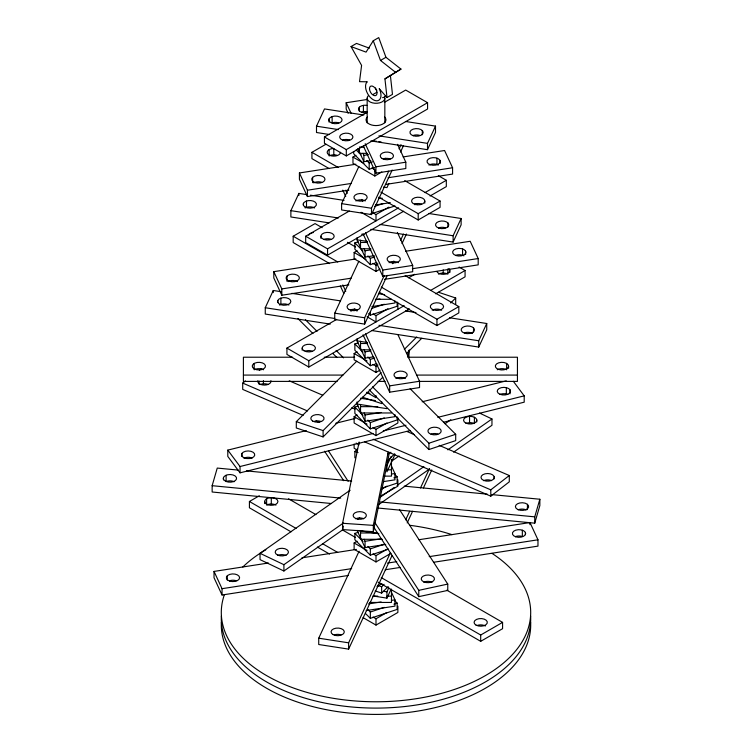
<?xml version="1.0" encoding="UTF-8"?>
<svg xmlns="http://www.w3.org/2000/svg" width="752" height="752" viewBox="0 0 752 752"><rect width="100%" height="100%" fill="white"/><g stroke="black" fill="none" stroke-linecap="round" stroke-linejoin="round"><path stroke-width="1.13" d="M389.386 452.704L373.312 531.683L342.583 529.596L342.583 523.279L359.118 442.016M342.583 529.596L343.288 526.165M373.312 531.683L373.312 525.366L388.22 452.112M407.546 357.115L408.947 350.244M408.712 357.708L409.417 350.065M331.369 503.52L212.149 492.005L212.149 485.689L217.253 468.073L238.299 470.103M378.124 508.042L534.747 523.166L534.747 516.85L539.851 499.234L491.93 494.609M534.747 523.166L539.851 505.551L539.851 499.234M329.216 134.476L316.498 132.512L316.498 126.195L324.497 108.937L363.818 115.018M329.122 222.883L290.874 216.971L290.874 210.654L298.882 193.396L306.995 194.655M330.231 324.103L265.259 314.054L265.259 307.737L273.267 290.488L281.389 291.738M392.177 170.027L371.497 214.583L341.605 209.958L341.605 203.642L358.845 166.512M371.497 214.583L371.497 208.266L388.728 171.136M399.068 148.858L401.032 144.61M400.543 151.989L403.495 145.625M388.822 183.554L386.942 187.615L383.492 187.088M387.252 275.354L364.635 324.103L334.743 319.478L334.743 313.161L358.845 261.235M370.839 140.915L427.503 149.686L427.503 143.369L435.502 126.11L405.441 121.467M427.503 149.686L435.502 132.427L435.502 126.11M364.635 324.103L364.635 317.786L384.3 275.401M400.534 240.433L403.486 234.069M392.666 263.698L393.644 261.583M402.01 243.563L406.437 234.032M370.839 229.341L453.118 242.069L453.118 235.752L461.126 218.494L428.678 213.474M453.118 242.069L461.126 224.81L461.126 218.494M391.181 456.37L386.942 465.507L386.942 471.824L394.95 454.565M391.924 555.813L348.618 649.126L318.726 644.511L318.726 638.194L359.089 551.235M371.996 330.57L478.733 347.076L478.733 340.759L486.741 323.51L449.611 317.767M478.733 347.076L486.741 329.827L486.741 323.51M348.618 649.126L348.618 642.819L390.448 552.673M405.704 519.801L409.643 511.313M420.471 487.982L429.336 468.9M407.189 522.931L412.594 511.266M423.423 487.935L431.789 469.906M373.142 595.998L386.942 598.131L386.942 591.815L388.822 587.763M386.942 598.131L391.181 589.004M390.41 75.717L392.478 94.367L387.007 97.525L384.939 78.875L400.966 69.09L385.945 57.293L378.735 37.6L373.265 40.758L366.055 52.123L351.034 46.577L356.504 43.419L369.373 48.175M382.768 377.241L323.097 436.912L296.307 427.982L296.307 421.665L356.805 361.167M406.522 311.441L409.013 308.959M323.097 436.912L323.097 430.595L381.114 372.588M404.313 349.379L416.749 336.952M450.721 302.971L455.693 297.999L438.548 292.284M406.804 353.214L421.722 338.297M354.869 457.836L354.869 451.52L357.313 449.076M388.173 453.935L389.809 452.309M386.547 461.878L394.687 453.738M375.229 590.94L381.659 593.084L381.659 586.767L384.103 584.323M381.659 593.084L388.173 586.569M303.122 415.395L242.717 389.404L242.717 383.088L245.49 380.944M259.365 370.2L261.207 368.762M364.598 441.856L490.793 496.16L490.793 489.843L509.283 475.518L439.177 445.353M490.793 496.16L509.283 481.835L509.283 475.518M343.354 529.37L283.908 571.003L260.042 559.638L260.042 553.322L350.159 490.201M391.388 461.324L399.058 455.956M445.081 423.724L450.833 419.691M283.908 571.003L283.908 564.686L343.354 523.054M379.788 497.533L394.17 487.465M397.047 485.444L423.893 466.644M447.863 449.856L491.958 418.967L479.503 413.045M357.736 519.294L359.653 517.949M378.829 504.517L429.646 468.928M453.616 452.149L491.958 425.284L491.958 418.967M384.939 78.875L400.966 69.09M373.265 40.758L380.484 60.451L385.945 57.293M373.265 94.348L376.912 92.242M384.357 102.385L405.695 90.061L427.568 102.695L427.568 109.012L346.305 155.927L324.432 143.294L324.432 136.977L367.089 112.349M329.132 168.57L311.93 158.634L311.93 152.318L325.851 144.281M324.432 136.977L346.305 149.61L427.568 102.695M381.809 171.992L374.844 176.015L352.97 163.381L352.97 157.065L355.95 155.344M329.62 263.585L293.177 242.539L293.177 236.231L315.05 223.598L322.138 227.687M403.692 211.218L327.552 255.172L305.679 242.539L305.679 236.222L349.323 211.03M373.02 212.854L376 214.574L388.925 207.11M305.679 236.222L327.552 248.856L398.616 207.834M425.002 192.597L446.321 180.292L446.321 186.609L430.078 195.981M414.85 204.77L416.881 203.604M380.747 192.051L418.197 213.671L440.07 201.038L440.07 207.355L418.197 219.988L378.726 197.203M379.976 269.113L376 271.416L354.126 258.782L354.126 252.465L357.106 250.745M373.02 263.379L376 265.099L377.993 263.952M390.918 262.805L393.898 261.076M409.267 309.053L308.799 367.051L286.926 354.418L286.926 348.101L336.652 319.393M350.855 311.196L354.916 308.846M408.693 277.798L414.784 274.283M373.02 313.904L376 315.624L387.938 308.734M286.926 348.101L308.799 360.734L404.191 305.66M430.576 290.432L465.074 270.513L465.074 276.83L435.643 293.816M379.976 370.172L376 372.466L354.126 359.832L354.126 353.515L357.106 351.795M381.264 287.085L436.95 319.233L458.823 306.6L458.823 312.917L436.95 325.55L379.234 292.227M373.02 364.429L376 366.149L377.993 365.002M397.874 417.727L397.874 422.991L376 435.624L354.126 422.991L354.126 416.674L357.106 414.954M291.015 531.814L249.42 507.797L249.42 501.481L259.365 495.747M373.02 427.578L376 429.307L386.942 422.991M387.938 453.992L390.918 452.272M381.969 489.016L386.942 486.149M379.976 496.48L397.874 486.149L397.874 479.832M390.918 553.322L376 561.932L354.126 549.298L354.126 542.982L357.106 541.261M373.02 553.895L376 555.615L386.942 549.298M376.996 586.626L381.969 583.749M373.02 617.054L376 618.774L386.942 612.457M363.075 617.627L376 625.091L397.874 612.457L397.874 606.14M381.292 577.621L480.697 635.017L502.58 622.383L502.58 628.7L480.697 641.324L378.247 582.18M366.741 160.505L369.185 162.949L372.4 161.877M353.713 151.688L353.713 153.793L369.185 169.266L374.543 167.48M374.628 206.396L383.2 203.538M370.341 214.141L394.988 205.926M376.771 262.523L370.341 264.666L354.869 249.194L354.869 242.887L358.084 241.815M367.897 255.906L370.341 258.35L374.628 256.921M371.413 308.517L384.272 304.231M368.706 313.565L370.341 315.191L397.131 306.261L397.131 302.05M376.771 363.573L370.341 365.716L354.869 350.244L354.869 343.937L358.084 342.865M367.897 356.956L370.341 359.4L374.628 357.971M397.131 416.787L397.131 419.945L370.341 428.875L354.869 413.403L354.869 407.086L358.084 406.014M367.897 420.114L370.341 422.558L384.272 417.915M372.55 386.876L428.903 443.229L455.693 434.299L455.693 440.616L428.903 449.546L369.232 389.874M393.916 477.858L397.131 476.787L397.131 483.104L382.129 488.104M388.558 549.11L370.341 555.183L354.869 539.72L354.869 533.403L358.084 532.331M367.897 546.431L370.341 548.875L384.272 544.222M367.897 609.581L370.341 612.025L384.272 607.381M393.916 604.166L397.131 603.095L397.131 609.411L370.341 618.341L365.453 613.463M410.536 430.445L240.038 472.839L227.8 456.426L227.8 450.119L306.224 430.614M335.777 423.263L355.104 418.46M422.163 401.784L506.284 380.869M227.8 450.119L240.038 466.522L373.03 433.453M383.257 430.905L405.986 425.256M437.814 417.341L524.2 395.862L524.2 402.179L443.501 422.248M374.872 522.537L418.779 590.348L447.76 584.088L447.76 590.405L418.779 596.656L374.233 527.876M348.138 113.251L346.183 109.049L346.183 102.742L366.873 99.537M362.962 153.342L363.902 155.373L368.499 154.658M357.783 148.492L363.902 161.689L370.802 160.618M383.445 158.663L385.748 158.305M348.9 190.115L307.427 196.535L299.418 179.277L299.418 172.96L355.865 164.227M403.1 156.924L444.573 150.513L452.582 167.762L452.582 174.079L385.767 184.419M365.199 143.707L375.925 166.822L405.817 162.206L405.817 168.514L375.925 173.139L363.254 145.822M299.418 172.96L307.427 190.218L351.203 183.45M388.07 177.745L452.582 167.762M375.408 204.967L390.344 202.655M364.118 248.743L365.058 250.773L370.811 249.89M361.289 248.968L365.058 257.09L374.261 255.671M348.815 284.867L281.812 295.235L273.803 277.977L273.803 271.66L355.818 258.97M405.497 251.29L470.188 241.279L478.197 258.538L478.197 264.854L384.629 279.33M365.5 232.782L382.796 270.034L412.679 265.409L412.679 271.726L382.796 276.351L363.037 233.778M273.803 271.66L281.812 288.918L351.118 278.193M412.35 268.718L478.197 258.538M375.408 299.7L380.004 298.986M371.958 306.553L394.95 302.99L394.95 300.885M364.118 349.793L365.058 351.823L370.811 350.94M357.05 338.776L357.05 340.882L365.058 358.14L373.105 356.899M365.491 333.813L389.658 385.87L419.541 381.255L419.541 387.562L389.658 392.187L363.028 334.819M364.118 412.951L365.058 414.982L381.151 412.491M357.05 401.935L357.05 404.04L365.058 421.299L394.95 416.674L394.95 414.568M391.501 474.051L394.95 473.516L394.95 479.832L383.454 481.609M364.118 539.269L365.058 541.29L381.151 538.808M357.05 530.357L365.058 547.606L385.748 544.41M348.176 575.487L222.037 595.001L214.029 577.743L214.029 571.426L268.417 563.013M301.984 557.824L356.373 549.411M418.864 539.739L529.963 522.555L537.971 539.804L537.971 546.121L433.819 562.233M214.029 571.426L222.037 588.684L351.654 568.634M387.524 563.079L396.783 561.65M429.185 556.64L537.971 539.804M385.212 569.753L400.252 567.431M368.508 603.912L381.151 601.957M391.501 600.359L394.95 599.823L394.95 606.14L366.215 610.586M359.371 147.054L363.959 147.054M367.399 153.361L359.371 153.361L359.371 148.106M378.867 198.246L382.298 198.246M360.528 242.454L367.408 242.454M370.839 248.771L360.528 248.771L360.528 240.217M375.427 299.296L391.472 299.296M360.528 343.504L367.408 343.504M370.839 349.821L360.528 349.821L360.528 341.267M292.584 357.219L243.404 357.219L243.404 381.396L337.093 381.396M324.206 357.219L354.653 357.219M408.524 357.219L517.442 357.219L517.442 381.396L419.071 381.396M243.404 375.079L342.94 375.079M416.721 375.079L517.442 375.079M378.077 381.396L385.109 381.396M360.528 406.663L377.72 406.663M391.472 412.97L360.528 412.97L360.528 404.426M386.885 469.812L391.472 469.812M383.445 476.129L391.472 476.129L391.472 459.387M360.528 532.971L377.72 532.971M382.298 539.287L360.528 539.287L360.528 530.733M373.133 596.129L377.72 596.129M386.885 596.129L391.472 596.129M369.702 602.446L391.472 602.446L391.472 589.427M342.583 523.279L373.312 525.366M246.477 470.893L351.673 481.054M404.266 486.14L487.249 494.158M212.149 485.689L340.722 498.106M380.456 501.951L534.747 516.85M316.498 126.195L338.466 129.598M378.933 135.858L427.503 143.369M374.289 140.962L376.583 141.32M378.886 141.677L381.189 142.034M414.954 204.046L417.257 204.403M310.473 195.191L344.078 200.389M341.605 203.642L371.497 208.266M290.874 210.654L338.391 218.005M380.108 224.453L453.118 235.752M361.656 234.229L363.949 234.586M357.05 237.726L357.05 239.832L367.399 241.439M378.895 293.741L384.639 294.624M291.832 293.355L340.562 300.894M405.525 310.943L415.969 312.559M334.743 313.161L364.635 317.786M265.259 307.737L334.875 318.51M378.961 325.325L478.733 340.759M357.05 340.882L367.399 342.489M360.499 398.259L375.445 400.572M357.05 404.04L386.942 408.665M358.206 530.536L378.895 533.732M383.492 591.288L386.942 591.815M318.726 638.194L348.618 642.819M366.656 392.29L369.871 393.362M362.37 397.178L381.659 403.608L381.659 401.502M296.307 421.665L323.097 430.595M354.869 451.52L358.084 452.591M377.372 585.338L381.659 586.767M289.257 380.832L322.693 395.223M351.814 407.753L355.047 409.144M406.813 431.422L414.371 434.675M242.717 383.088L307.436 410.94M373.227 439.253L490.793 489.843M316.066 420.97L319.299 422.361M260.042 553.322L283.908 564.686M438.369 175.695L446.321 180.292M404.651 180.593L440.07 201.038M352.97 157.065L363.902 163.381M371.864 167.978L374.844 169.698L374.844 176.015M311.93 152.318L338.24 167.508M459.105 267.063L465.074 270.513M361.082 212.28L376 220.891L376 214.574M347.452 242.304L355.555 246.976M405.159 275.617L458.823 306.6M354.126 252.465L366.055 259.355M293.177 236.231L337.723 261.95M354.126 309.307L357.106 311.027M367.051 316.771L376 321.941L376 315.624M354.126 353.515L367.051 360.979M367.051 392.563L376 397.723L376 395.618M354.126 416.674L367.051 424.137M356.11 443.088L359.099 444.808M357.106 449.978L354.126 448.248L354.126 444.037M288.542 498.811L315.934 514.622M342.31 529.85L355.489 537.464M446.791 590.17L502.58 622.383M354.126 542.982L367.051 550.455M249.42 501.481L296.081 528.421M322.458 543.649L337.676 552.438M317.382 547.042L329.555 554.064M380.484 60.451L395.496 72.248M356.157 149.921L361.035 154.809M354.869 242.887L363.009 251.027M410.113 388.718L455.693 434.299M354.869 343.937L363.009 352.077M305.415 319.75L317.024 331.35M336.078 350.413L343.542 357.867M297.961 318.604L312.879 333.521M332.769 353.412L336.915 357.557M354.869 407.086L363.009 415.226M394.687 474.343L397.131 476.787M354.869 533.403L363.009 541.543M394.687 600.651L397.131 603.095M387.007 97.525L379.187 88.651L379.957 90.249A10.923 6.307 60 0 1 373.265 99.762A10.923 6.307 60 0 1 366.572 82.523L367.343 81.808L359.522 81.658L361.59 65.396L351.034 46.577M513.325 381.283L524.2 395.862M399.397 509.405L447.76 584.088M328.417 450.805L348.148 481.271M324.601 451.228L343.692 480.707M397.526 144.337L405.817 162.206M346.183 102.742L351.062 113.242M397.366 232.415L412.679 265.409M361.759 199.459L362.708 201.489M345.741 190.2L347.227 193.396M342.78 190.134L345.741 196.516M357.05 239.832L360.349 246.938M397.846 334.499L419.541 381.255M342.809 284.942L345.77 291.315M340.346 285.939L343.796 293.383M391.651 466.409L394.95 473.516M391.651 592.726L394.95 599.823M529.963 522.555L529.963 524.661M527.434 504.348L527.434 509.612M525.432 532.501L525.432 534.606M522.339 530.179L522.339 536.496A6.627 3.826 0 0 0 515.712 536.496M509.969 389.677L509.969 393.888M508.596 366.149A6.627 3.826 0 0 1 498.651 369.467A6.627 3.826 0 0 1 498.651 362.831A6.627 3.826 0 0 1 508.596 366.149L508.596 368.254M506.66 363.442L506.66 369.758A6.627 3.826 0 0 0 497.279 369.758M506.331 387.637L506.331 393.954M494.196 476.796L494.196 478.892M480.697 635.017L480.697 641.324M476.787 419.813L476.787 421.919M474.399 417.228L474.399 423.545A6.627 3.826 0 0 0 466.334 423.376M473.534 327.91L473.534 332.121M469.549 416.373L469.549 422.69M465.657 251.224L465.657 254.383M462.565 248.903L462.565 255.219M455.693 297.999L455.693 304.316M449.828 270.513L449.828 272.619M447.919 222.893L447.919 227.104M447.882 268.859L447.882 273.07M443.201 269.846L443.201 273.004M440.042 160.458L440.042 163.616M436.95 158.136L436.95 164.444M436.95 319.233L436.95 325.55M428.903 443.229L428.903 449.546M424.824 201.038A6.627 3.826 0 0 1 414.878 204.356A6.627 3.826 0 0 1 414.878 197.729A6.627 3.826 0 0 1 424.824 201.038L424.824 203.143M422.304 130.519L422.304 134.721M418.779 590.348L418.779 596.656M418.197 213.671L418.197 219.988M397.874 302.99L397.874 309.307M389.658 385.87L389.658 392.187M384.836 98.183L384.836 122.839M382.796 270.034L382.796 276.351M376 265.099L376 271.416M376 366.149L376 372.466M376 429.307L376 435.624M376 555.615L376 561.932M376 618.774L376 625.091M375.925 166.822L375.925 173.139M370.341 258.35L370.341 264.666M370.341 312.033L370.341 315.191M370.341 359.4L370.341 365.716M370.341 422.558L370.341 428.875M370.341 548.875L370.341 555.183M370.341 612.025L370.341 618.341M369.185 162.949L369.185 169.266M367.164 98.183L367.164 122.839M365.058 250.773L365.058 257.09M365.058 351.823L365.058 358.14M365.058 414.982L365.058 421.299M365.058 541.29L365.058 547.606M363.902 155.373L363.902 161.689M363.413 105.355L363.413 111.672M359.39 107.141L359.39 111.352M346.305 149.61L346.305 155.927M333.803 154.809L333.803 148.492A6.627 3.826 0 0 0 327.176 152.318A6.627 3.826 0 0 0 333.803 156.143A6.627 3.826 0 0 0 340.44 152.318M332.13 116.569A6.627 3.826 0 0 0 332.13 123.196A6.627 3.826 0 0 0 342.075 119.878A6.627 3.826 0 0 0 332.13 116.569L332.13 122.877A6.627 3.826 0 0 1 338.757 122.877M329.122 149.61L329.122 155.927A6.627 3.826 0 0 1 337.122 155.316M329.038 118.891L329.038 122.05M327.552 248.856L327.552 255.172M320.925 236.222L320.925 238.328M312.625 177.369L312.625 182.633M308.799 360.734L308.799 367.051M307.427 190.218L307.427 196.535M306.506 201.019L306.506 207.336M303.423 203.341L303.423 205.446M302.172 348.101L302.172 350.206M298.882 193.396L298.882 195.501M287.001 276.059L287.001 281.323M281.812 288.918L281.812 295.235M280.891 298.112A6.627 3.826 0 0 0 280.891 304.739A6.627 3.826 0 0 0 290.836 301.42A6.627 3.826 0 0 0 280.891 298.112L280.891 304.428M277.808 300.433L277.808 302.539M273.267 290.488L273.267 292.594M271.303 497.655L271.303 503.972M266.612 498.773L266.612 505.09A6.627 3.826 0 0 1 275.984 505.09M264.666 501.481L264.666 503.586M263.416 380.634L263.416 383.793M259.055 381.085L259.055 384.244M254.185 363.442L254.185 369.758A6.627 3.826 0 0 1 263.557 369.758M241.965 453.371L241.965 456.53M240.038 466.522L240.038 472.839M227.236 575.825L227.236 580.036M226.108 475.236L226.108 481.553A6.627 3.826 0 0 1 234.182 481.712M223.419 477.717L223.419 479.823M222.037 588.684L222.037 595.001M395.909 378.547A6.627 3.826 0 0 1 405.281 378.547M455.938 255.219A6.627 3.826 0 0 1 463.937 255.83M288.063 281.586A6.627 3.826 0 0 1 297.435 281.586M448.935 268.596A6.627 3.826 0 0 1 445.729 274.048A6.627 3.826 0 0 1 436.79 271.5M438.51 274.123A6.627 3.826 0 0 1 447.882 274.123M305.491 351.099A6.627 3.826 0 0 1 312.118 351.099M530.621 622.28A154.696 89.319 0 0 1 376 714.409A154.696 89.319 0 0 1 221.379 622.28M530.621 615.973A154.696 89.319 0 0 1 376 708.093A154.696 89.319 0 0 1 221.379 615.973M305.133 207.947A6.627 3.826 0 0 1 314.515 207.947M438.858 227.809A6.627 3.826 0 0 1 445.494 227.809M270.927 380.709A6.627 3.826 0 0 1 264.46 385.09A6.627 3.826 0 0 1 257.786 380.822M260.258 384.573A6.627 3.826 0 0 1 268.332 384.516M483.527 480.66A6.627 3.826 0 0 1 491.592 480.594M492.043 553.397A154.696 89.319 0 0 1 416.044 698.73A154.696 89.319 0 0 1 224.35 594.804M242.84 566.989A154.696 89.319 0 0 1 265.851 549.75M409.746 525.291A154.696 89.319 0 0 1 451.943 534.644M464.473 332.826A6.627 3.826 0 0 1 472.482 333.437M279.518 305.03A6.627 3.826 0 0 1 288.9 305.03M350.376 309.852A6.627 3.826 0 0 1 357.012 309.852M277.967 555.305A6.627 3.826 0 0 1 286.033 555.474M244.015 458.1A6.627 3.826 0 0 1 252.089 458.034M499.77 394.509A6.627 3.826 0 0 1 507.835 394.443M355.649 518.767A6.627 3.826 0 0 1 363.714 518.701M518.194 509.771A6.627 3.826 0 0 1 526.259 509.931M424.006 582.048A6.627 3.826 0 0 1 432.071 582.217M229.661 580.741A6.627 3.826 0 0 1 236.288 580.741M334.358 634.876A6.627 3.826 0 0 1 340.994 634.876M431.253 434.026A6.627 3.826 0 0 1 437.88 434.026M384.535 96.867A8.836 5.104 0 0 1 374.844 103.25A8.836 5.104 0 0 1 368.348 95.636M477.388 625.382A6.627 3.826 0 0 1 485.388 625.993M385.428 96.012A10.923 6.307 60 0 1 382.599 97.638M376.846 90.372A5.339 3.083 60 0 1 375.464 87.975M432.259 310.209A6.627 3.826 0 0 1 441.631 310.209M308.649 235.235A6.627 3.826 0 0 1 313.34 232.528M413.243 135.426A6.627 3.826 0 0 1 419.87 135.426M313.678 182.886A6.627 3.826 0 0 1 321.677 182.285M428.95 165.055A6.627 3.826 0 0 1 438.322 165.055M366.844 112.753A6.627 3.826 0 0 1 358.507 109.049A6.627 3.826 0 0 1 366.844 105.355M361.815 112.057A6.627 3.826 0 0 1 366.844 111.672M383.548 158.888A6.627 3.826 0 0 1 390.185 158.888M414.878 204.036A6.627 3.826 0 0 1 421.505 204.036M384.61 116.964A9.945 5.743 0 0 1 376 125.584A9.945 5.743 0 0 1 367.39 116.964M342.997 139.985A6.627 3.826 0 0 1 349.624 139.985M324.244 239.23A6.627 3.826 0 0 1 330.871 239.23M355.865 200.934A6.627 3.826 0 0 1 365.246 200.934M389.047 262.702A6.627 3.826 0 0 1 398.419 262.702M314.12 421.402A6.627 3.826 0 0 1 320.747 421.402M397.282 378.247A6.627 3.826 0 0 0 407.227 374.938A6.627 3.826 0 0 0 397.282 371.62A6.627 3.826 0 0 0 397.282 378.247M455.938 255.53A6.627 3.826 0 0 0 465.883 252.221A6.627 3.826 0 0 0 455.938 248.903A6.627 3.826 0 0 0 455.938 255.53M289.435 281.295A6.627 3.826 0 0 0 299.381 277.977A6.627 3.826 0 0 0 289.435 274.659A6.627 3.826 0 0 0 289.435 281.295M304.118 350.808A6.627 3.826 0 0 0 315.21 349.097A6.627 3.826 0 0 0 307.089 344.407A6.627 3.826 0 0 0 304.118 350.808M305.133 207.044A6.627 3.826 0 0 0 316.225 205.324A6.627 3.826 0 0 0 308.104 200.643A6.627 3.826 0 0 0 305.133 207.044M438.858 228.129A6.627 3.826 0 0 0 448.803 224.81A6.627 3.826 0 0 0 438.858 221.492A6.627 3.826 0 0 0 438.858 228.129M483.668 480.415A6.627 3.826 0 0 0 494.214 477.793A6.627 3.826 0 0 0 485.012 473.826A6.627 3.826 0 0 0 483.668 480.415M464.473 333.136A6.627 3.826 0 0 0 474.418 329.827A6.627 3.826 0 0 0 464.473 326.509A6.627 3.826 0 0 0 464.473 333.136M349.003 309.551A6.627 3.826 0 0 0 360.095 307.841A6.627 3.826 0 0 0 351.974 303.15A6.627 3.826 0 0 0 349.003 309.551M254.185 368.856A6.627 3.826 0 0 0 265.277 367.136A6.627 3.826 0 0 0 257.156 362.455A6.627 3.826 0 0 0 254.185 368.856M277.601 555.061A6.627 3.826 0 0 0 288.354 552.739A6.627 3.826 0 0 0 279.49 548.528A6.627 3.826 0 0 0 277.601 555.061M465.967 423.132A6.627 3.826 0 0 0 476.721 420.81A6.627 3.826 0 0 0 467.866 416.599A6.627 3.826 0 0 0 465.967 423.132M244.165 457.855A6.627 3.826 0 0 0 254.712 455.233A6.627 3.826 0 0 0 245.5 451.266A6.627 3.826 0 0 0 244.165 457.855M499.911 394.264A6.627 3.826 0 0 0 510.458 391.642A6.627 3.826 0 0 0 501.255 387.675A6.627 3.826 0 0 0 499.911 394.264M355.79 518.523A6.627 3.826 0 0 0 366.337 515.9A6.627 3.826 0 0 0 357.134 511.943A6.627 3.826 0 0 0 355.79 518.523M225.741 481.308A6.627 3.826 0 0 0 236.504 478.986A6.627 3.826 0 0 0 227.64 474.766A6.627 3.826 0 0 0 225.741 481.308M517.818 509.527A6.627 3.826 0 0 0 528.581 507.205A6.627 3.826 0 0 0 519.717 502.985A6.627 3.826 0 0 0 517.818 509.527M423.639 581.804A6.627 3.826 0 0 0 434.393 579.482A6.627 3.826 0 0 0 425.538 575.261A6.627 3.826 0 0 0 423.639 581.804M515.712 536.806A6.627 3.826 0 0 0 525.657 533.488A6.627 3.826 0 0 0 515.712 530.179A6.627 3.826 0 0 0 515.712 536.806M229.661 581.061A6.627 3.826 0 0 0 239.606 577.743A6.627 3.826 0 0 0 229.661 574.425A6.627 3.826 0 0 0 229.661 581.061M332.986 634.585A6.627 3.826 0 0 0 344.078 632.864A6.627 3.826 0 0 0 335.956 628.183A6.627 3.826 0 0 0 332.986 634.585M431.253 434.346A6.627 3.826 0 0 0 441.198 431.028A6.627 3.826 0 0 0 431.253 427.709A6.627 3.826 0 0 0 431.253 434.346M267.985 504.799A6.627 3.826 0 0 0 277.93 501.481A6.627 3.826 0 0 0 267.985 498.172A6.627 3.826 0 0 0 267.985 504.799M476.016 625.091A6.627 3.826 0 0 0 487.108 623.37A6.627 3.826 0 0 0 478.986 618.689A6.627 3.826 0 0 0 476.016 625.091M369.486 88.661A5.339 3.083 60 0 0 375.154 95.711A5.339 3.083 60 0 0 375.154 88.153A5.339 3.083 60 0 0 369.486 88.661M433.631 309.918A6.627 3.826 0 0 0 443.577 306.6A6.627 3.826 0 0 0 433.631 303.282A6.627 3.826 0 0 0 433.631 309.918M413.243 135.745A6.627 3.826 0 0 0 423.188 132.427A6.627 3.826 0 0 0 413.243 129.118A6.627 3.826 0 0 0 413.243 135.745M315.05 182.595A6.627 3.826 0 0 0 324.996 179.277A6.627 3.826 0 0 0 315.05 175.968A6.627 3.826 0 0 0 315.05 182.595M430.323 164.763A6.627 3.826 0 0 0 440.268 161.445A6.627 3.826 0 0 0 430.323 158.136A6.627 3.826 0 0 0 430.323 164.763M382.176 158.597A6.627 3.826 0 0 0 393.268 156.877A6.627 3.826 0 0 0 385.156 152.186A6.627 3.826 0 0 0 382.176 158.597M342.997 140.295A6.627 3.826 0 0 0 352.942 136.977A6.627 3.826 0 0 0 342.997 133.668A6.627 3.826 0 0 0 342.997 140.295M324.244 239.54A6.627 3.826 0 0 0 334.189 236.222A6.627 3.826 0 0 0 324.244 232.913A6.627 3.826 0 0 0 324.244 239.54M357.238 200.643A6.627 3.826 0 0 0 367.183 197.325A6.627 3.826 0 0 0 357.238 194.007A6.627 3.826 0 0 0 357.238 200.643M390.42 262.41A6.627 3.826 0 0 0 400.365 259.092A6.627 3.826 0 0 0 390.42 255.783A6.627 3.826 0 0 0 390.42 262.41M312.747 421.101A6.627 3.826 0 0 0 323.839 419.39A6.627 3.826 0 0 0 315.718 414.7A6.627 3.826 0 0 0 312.747 421.101"/></g></svg>
